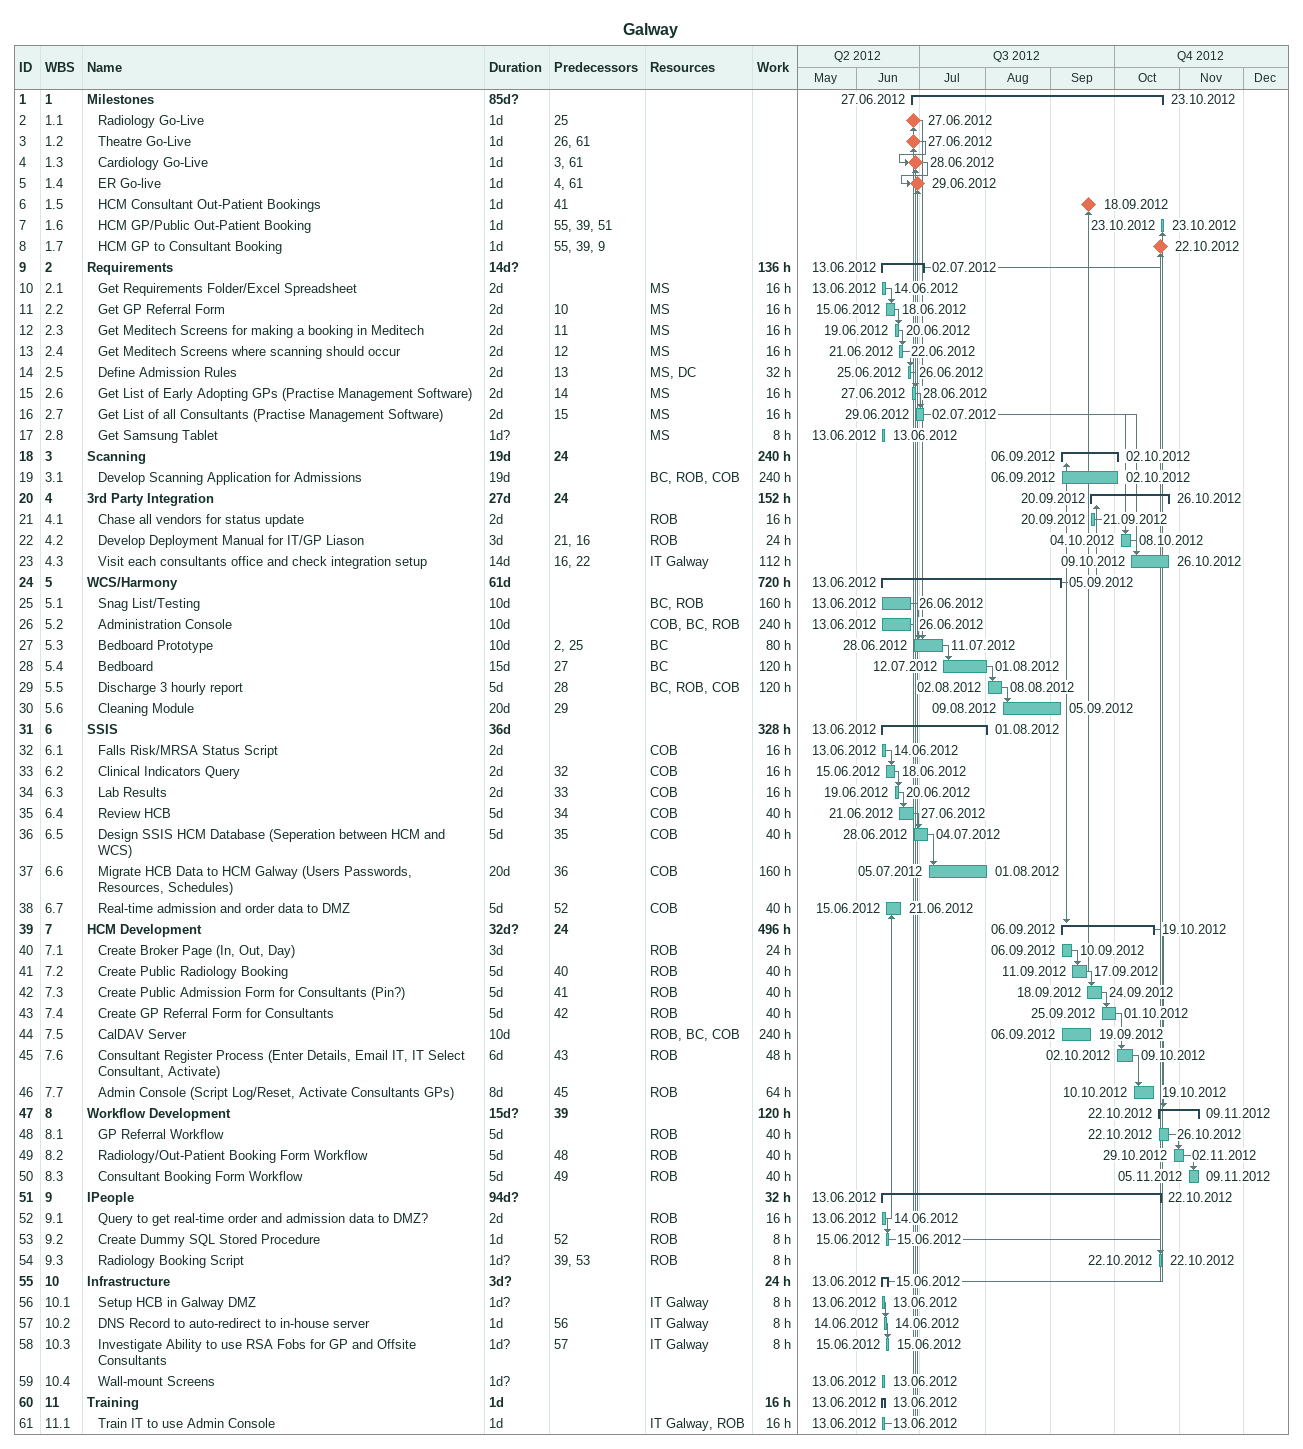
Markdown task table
Galway

| ID | WBS | Task | Duration | Start | Finish | Predecessors | Resources | Work (h) |
|---|---|---|---|---|---|---|---|---|
| 1 | 1 | **Milestones** | 85d? | 2012-06-27 | 2012-10-23 |  |  |  |
| 2 | 1.1 | Radiology Go-Live | 1d | 2012-06-27 | 2012-06-27 | 25 |  |  |
| 3 | 1.2 | Theatre Go-Live | 1d | 2012-06-27 | 2012-06-27 | 26, 61 |  |  |
| 4 | 1.3 | Cardiology Go-Live | 1d | 2012-06-28 | 2012-06-28 | 3, 61 |  |  |
| 5 | 1.4 | ER Go-live | 1d | 2012-06-29 | 2012-06-29 | 4, 61 |  |  |
| 6 | 1.5 | HCM Consultant Out-Patient Bookings | 1d | 2012-09-18 | 2012-09-18 | 41 |  |  |
| 7 | 1.6 | HCM GP/Public Out-Patient Booking | 1d | 2012-10-23 | 2012-10-23 | 55, 39, 51 |  |  |
| 8 | 1.7 | HCM GP to Consultant Booking | 1d | 2012-10-22 | 2012-10-22 | 55, 39, 9 |  |  |
| 9 | 2 | **Requirements** | 14d? | 2012-06-13 | 2012-07-02 |  |  | 136 |
| 10 | 2.1 | Get Requirements Folder/Excel Spreadsheet | 2d | 2012-06-13 | 2012-06-14 |  | MS | 16 |
| 11 | 2.2 | Get GP Referral Form | 2d | 2012-06-15 | 2012-06-18 | 10 | MS | 16 |
| 12 | 2.3 | Get Meditech Screens for making a booking in Meditech | 2d | 2012-06-19 | 2012-06-20 | 11 | MS | 16 |
| 13 | 2.4 | Get Meditech Screens where scanning should occur | 2d | 2012-06-21 | 2012-06-22 | 12 | MS | 16 |
| 14 | 2.5 | Define Admission Rules | 2d | 2012-06-25 | 2012-06-26 | 13 | MS, DC | 32 |
| 15 | 2.6 | Get List of Early Adopting GPs (Practise Management Software) | 2d | 2012-06-27 | 2012-06-28 | 14 | MS | 16 |
| 16 | 2.7 | Get List of all Consultants (Practise Management Software) | 2d | 2012-06-29 | 2012-07-02 | 15 | MS | 16 |
| 17 | 2.8 | Get Samsung Tablet | 1d? | 2012-06-13 | 2012-06-13 |  | MS | 8 |
| 18 | 3 | **Scanning** | 19d | 2012-09-06 | 2012-10-02 | 24 |  | 240 |
| 19 | 3.1 | Develop Scanning Application for Admissions | 19d | 2012-09-06 | 2012-10-02 |  | BC, ROB, COB | 240 |
| 20 | 4 | **3rd Party Integration** | 27d | 2012-09-20 | 2012-10-26 | 24 |  | 152 |
| 21 | 4.1 | Chase all vendors for status update | 2d | 2012-09-20 | 2012-09-21 |  | ROB | 16 |
| 22 | 4.2 | Develop Deployment Manual for IT/GP Liason | 3d | 2012-10-04 | 2012-10-08 | 21, 16 | ROB | 24 |
| 23 | 4.3 | Visit each consultants office and check integration setup | 14d | 2012-10-09 | 2012-10-26 | 16, 22 | IT Galway | 112 |
| 24 | 5 | **WCS/Harmony** | 61d | 2012-06-13 | 2012-09-05 |  |  | 720 |
| 25 | 5.1 | Snag List/Testing | 10d | 2012-06-13 | 2012-06-26 |  | BC, ROB | 160 |
| 26 | 5.2 | Administration Console | 10d | 2012-06-13 | 2012-06-26 |  | COB, BC, ROB | 240 |
| 27 | 5.3 | Bedboard Prototype | 10d | 2012-06-28 | 2012-07-11 | 2, 25 | BC | 80 |
| 28 | 5.4 | Bedboard | 15d | 2012-07-12 | 2012-08-01 | 27 | BC | 120 |
| 29 | 5.5 | Discharge 3 hourly report | 5d | 2012-08-02 | 2012-08-08 | 28 | BC, ROB, COB | 120 |
| 30 | 5.6 | Cleaning Module | 20d | 2012-08-09 | 2012-09-05 | 29 |  |  |
| 31 | 6 | **SSIS** | 36d | 2012-06-13 | 2012-08-01 |  |  | 328 |
| 32 | 6.1 | Falls Risk/MRSA Status Script | 2d | 2012-06-13 | 2012-06-14 |  | COB | 16 |
| 33 | 6.2 | Clinical Indicators Query | 2d | 2012-06-15 | 2012-06-18 | 32 | COB | 16 |
| 34 | 6.3 | Lab Results | 2d | 2012-06-19 | 2012-06-20 | 33 | COB | 16 |
| 35 | 6.4 | Review HCB | 5d | 2012-06-21 | 2012-06-27 | 34 | COB | 40 |
| 36 | 6.5 | Design SSIS HCM Database (Seperation between HCM and WCS) | 5d | 2012-06-28 | 2012-07-04 | 35 | COB | 40 |
| 37 | 6.6 | Migrate HCB Data to HCM Galway (Users Passwords, Resources, Schedules) | 20d | 2012-07-05 | 2012-08-01 | 36 | COB | 160 |
| 38 | 6.7 | Real-time admission and order data to DMZ | 5d | 2012-06-15 | 2012-06-21 | 52 | COB | 40 |
| 39 | 7 | **HCM Development** | 32d? | 2012-09-06 | 2012-10-19 | 24 |  | 496 |
| 40 | 7.1 | Create Broker Page (In, Out, Day) | 3d | 2012-09-06 | 2012-09-10 |  | ROB | 24 |
| 41 | 7.2 | Create Public Radiology Booking | 5d | 2012-09-11 | 2012-09-17 | 40 | ROB | 40 |
| 42 | 7.3 | Create Public Admission Form for Consultants (Pin?) | 5d | 2012-09-18 | 2012-09-24 | 41 | ROB | 40 |
| 43 | 7.4 | Create GP Referral Form for Consultants | 5d | 2012-09-25 | 2012-10-01 | 42 | ROB | 40 |
| 44 | 7.5 | CalDAV Server | 10d | 2012-09-06 | 2012-09-19 |  | ROB, BC, COB | 240 |
| 45 | 7.6 | Consultant Register Process (Enter Details, Email IT, IT Select Consultant, Activate) | 6d | 2012-10-02 | 2012-10-09 | 43 | ROB | 48 |
| 46 | 7.7 | Admin Console (Script Log/Reset, Activate Consultants GPs) | 8d | 2012-10-10 | 2012-10-19 | 45 | ROB | 64 |
| 47 | 8 | **Workflow Development** | 15d? | 2012-10-22 | 2012-11-09 | 39 |  | 120 |
| 48 | 8.1 | GP Referral Workflow | 5d | 2012-10-22 | 2012-10-26 |  | ROB | 40 |
| 49 | 8.2 | Radiology/Out-Patient Booking Form Workflow | 5d | 2012-10-29 | 2012-11-02 | 48 | ROB | 40 |
| 50 | 8.3 | Consultant Booking Form Workflow | 5d | 2012-11-05 | 2012-11-09 | 49 | ROB | 40 |
| 51 | 9 | **IPeople** | 94d? | 2012-06-13 | 2012-10-22 |  |  | 32 |
| 52 | 9.1 | Query to get real-time order and admission data to DMZ? | 2d | 2012-06-13 | 2012-06-14 |  | ROB | 16 |
| 53 | 9.2 | Create Dummy SQL Stored Procedure | 1d | 2012-06-15 | 2012-06-15 | 52 | ROB | 8 |
| 54 | 9.3 | Radiology Booking Script | 1d? | 2012-10-22 | 2012-10-22 | 39, 53 | ROB | 8 |
| 55 | 10 | **Infrastructure** | 3d? | 2012-06-13 | 2012-06-15 |  |  | 24 |
| 56 | 10.1 | Setup HCB in Galway DMZ | 1d? | 2012-06-13 | 2012-06-13 |  | IT Galway | 8 |
| 57 | 10.2 | DNS Record to auto-redirect to in-house server | 1d | 2012-06-14 | 2012-06-14 | 56 | IT Galway | 8 |
| 58 | 10.3 | Investigate Ability to use RSA Fobs for GP and Offsite Consultants | 1d? | 2012-06-15 | 2012-06-15 | 57 | IT Galway | 8 |
| 59 | 10.4 | Wall-mount Screens | 1d? | 2012-06-13 | 2012-06-13 |  |  |  |
| 60 | 11 | **Training** | 1d | 2012-06-13 | 2012-06-13 |  |  | 16 |
| 61 | 11.1 | Train IT to use Admin Console | 1d | 2012-06-13 | 2012-06-13 |  | IT Galway, ROB | 16 |
